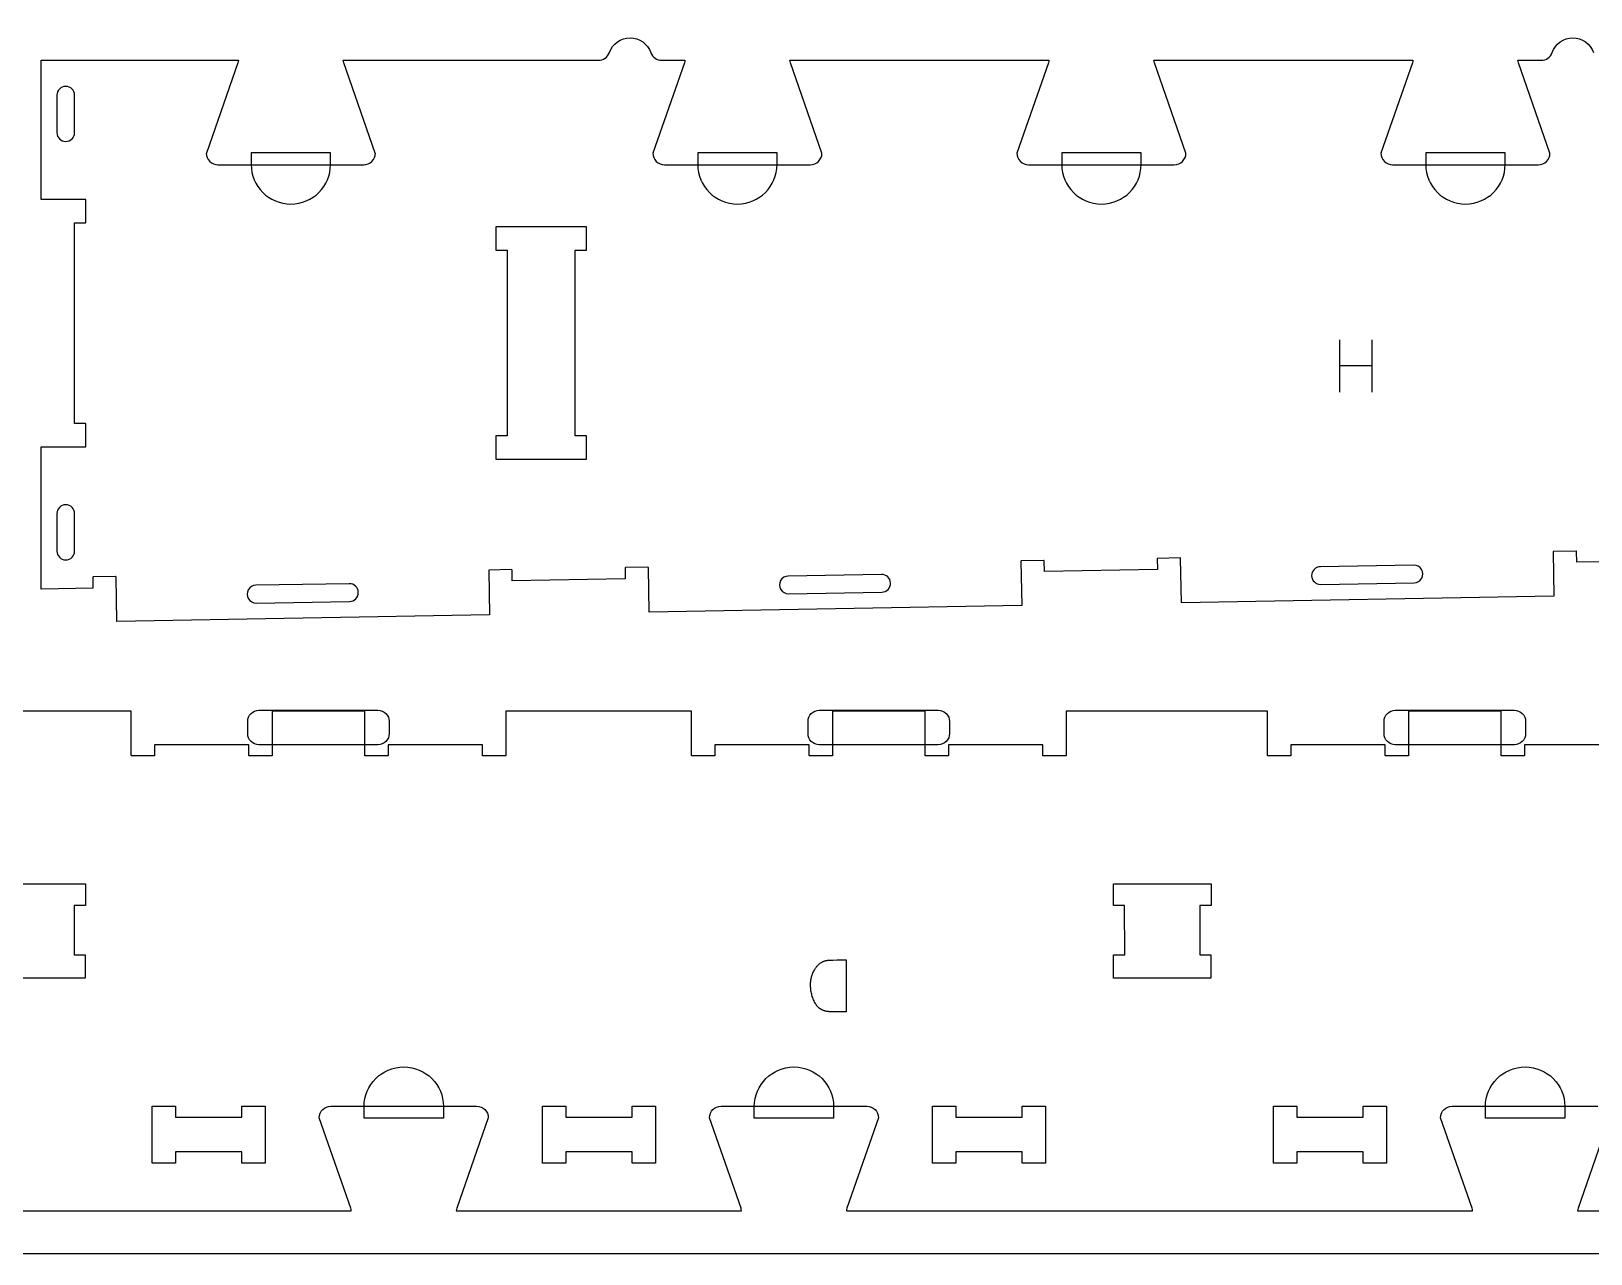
# Model space of a CAD drawing. Header units: millimetres. Extents: x -1220 to 1220, y -1270 to 1270.
# Drawn here: x -265 to 570, y 50 to 705 of the extents above; entities that cross this region are included whole.
import ezdxf

# ---------------------------------------------------------------- set-up
doc = ezdxf.new("R2010")
doc.units = ezdxf.units.MM
for name, color, linetype, true_color in [('0_SHEET_SPRUCEPLY_2440X122', 1, 'Continuous', 0xff0000), ('1_ANYTOOL_1MMDEEP_LABELS_S', 2, 'Continuous', 0xffff00), ('3_ANYTOOL_CUTTHROUGH_INSID', 4, 'Continuous', 0x00ffff), ('4_ANYTOOL_CUTTHROUGH_OUTSI', 5, 'Continuous', 0x0000ff), ('5_ANYTOOL_HALF_MILL_9MM_IN', 3, 'Continuous', 0x00ff00)]:
    doc.layers.add(name, color=color, linetype=linetype, true_color=true_color)

msp = doc.modelspace()

# ---------------------------------------------------------------- linework, layer by layer
at = {"layer": '0_SHEET_SPRUCEPLY_2440X122'}
msp.add_lwpolyline([(1220, 1270), (1220, 50), (-1220, 50), (-1220, 1270)], close=True, dxfattribs=at)
at = {"layer": '1_ANYTOOL_1MMDEEP_LABELS_S'}
for points in [[(435.68, 511.26), (435.68, 539.26)], [(452.76, 539.26), (452.76, 511.26)], [(435.68, 525.54), (452.76, 525.54)]]:
    msp.add_lwpolyline(points, dxfattribs=at)
msp.add_lwpolyline([(171.34, 207.48), (171.34, 179.48), (163.38, 179.56), (162.99, 179.57), (162.62, 179.58), (162.25, 179.61), (161.88, 179.65), (161.53, 179.69), (161.18, 179.75), (160.84, 179.81), (160.51, 179.88), (160.19, 179.96), (159.87, 180.05), (159.56, 180.15), (159.25, 180.25), (158.96, 180.37), (158.81, 180.43), (158.67, 180.49), (158.53, 180.56), (158.39, 180.62), (158.25, 180.69), (158.12, 180.77), (157.98, 180.84), (157.85, 180.92), (157.72, 181), (157.59, 181.08), (157.46, 181.16), (157.34, 181.24), (157.22, 181.33), (157.09, 181.42), (156.97, 181.51), (156.86, 181.61), (156.74, 181.7), (156.63, 181.8), (156.52, 181.9), (156.41, 182.01), (156.3, 182.11), (156.19, 182.22), (156.09, 182.33), (155.98, 182.44), (155.88, 182.55), (155.78, 182.67), (155.69, 182.79), (155.59, 182.91), (155.5, 183.03), (155.4, 183.16), (155.31, 183.28), (155.23, 183.41), (155.06, 183.68), (154.89, 183.95), (154.74, 184.24), (154.44, 184.81), (154.16, 185.4), (153.91, 185.99), (153.67, 186.58), (153.45, 187.18), (153.25, 187.78), (153.07, 188.39), (152.91, 189.01), (152.76, 189.63), (152.64, 190.25), (152.53, 190.88), (152.45, 191.52), (152.38, 192.16), (152.33, 192.81), (152.3, 193.46), (152.3, 194.12), (152.3, 194.67), (152.33, 195.23), (152.38, 195.77), (152.44, 196.31), (152.52, 196.85), (152.57, 197.11), (152.62, 197.38), (152.68, 197.64), (152.74, 197.9), (152.81, 198.16), (152.88, 198.42), (152.95, 198.67), (153.03, 198.93), (153.11, 199.18), (153.2, 199.44), (153.29, 199.69), (153.39, 199.94), (153.49, 200.18), (153.6, 200.43), (153.83, 200.92), (154.07, 201.41), (154.33, 201.88), (154.62, 202.36), (154.8, 202.64), (154.98, 202.92), (155.17, 203.19), (155.36, 203.45), (155.56, 203.7), (155.75, 203.94), (155.95, 204.17), (156.16, 204.4), (156.37, 204.62), (156.58, 204.82), (156.79, 205.02), (157.01, 205.21), (157.23, 205.39), (157.45, 205.57), (157.68, 205.73), (157.91, 205.89), (158.14, 206.03), (158.37, 206.17), (158.61, 206.3), (158.86, 206.42), (159.1, 206.53), (159.35, 206.64), (159.6, 206.73), (159.86, 206.82), (160.12, 206.9), (160.38, 206.97), (160.64, 207.03), (160.91, 207.08), (161.18, 207.12), (161.46, 207.15), (161.73, 207.18), (164.28, 207.3), (166.59, 207.39), (168.94, 207.44)], close=True, dxfattribs=at)
at = {"layer": '3_ANYTOOL_CUTTHROUGH_INSID'}
for points in [[(-251.21, 650.28, 1), (-241.71, 650.28), (-241.71, 670.28, 1), (-251.21, 670.28)], [(-251.21, 446.28), (-251.21, 426.28, 1), (-241.71, 426.28), (-241.71, 446.28, 1)], [(475.42, 409.24, 1), (475.25, 418.74), (425.26, 417.87, 1), (425.42, 408.37)], [(190.46, 404.27, 1), (190.29, 413.77), (140.3, 412.89, 1), (140.47, 403.4)], [(-94.5, 399.29, 1), (-94.66, 408.79), (-144.65, 407.92, 1), (-144.49, 398.42)]]:
    msp.add_lwpolyline(points, format="xyb", close=True, dxfattribs=at)
for points in [[(-10.21, 487.91), (-16.21, 487.91), (-16.21, 475.41), (32.29, 475.41), (32.29, 487.91), (26.29, 487.91), (26.29, 587.41), (32.29, 587.41), (32.29, 599.91), (-16.21, 599.91), (-16.21, 587.41), (-10.21, 587.41)], [(-260.94, 248.07), (-235.96, 248.07), (-235.97, 236.57), (-241.97, 236.57), (-242, 210.07), (-236, 210.07), (-236, 197.57), (-285.59, 197.57), (-285.59, 210.07), (-279.59, 210.07), (-279.64, 236.57), (-285.64, 236.57), (-285.65, 248.07)], [(339.15, 248.07), (366.75, 248.07), (366.74, 236.57), (360.74, 236.57), (360.69, 210.07), (366.69, 210.07), (366.69, 197.57), (314.5, 197.57), (314.5, 210.07), (320.5, 210.07), (320.45, 236.57), (314.45, 236.57), (314.44, 248.07)], [(-187.69, 104.57), (-187.69, 98.57), (-200.19, 98.57), (-200.19, 129.07), (-187.69, 129.07), (-187.69, 123.07), (-152.19, 123.07), (-152.19, 129.07), (-139.69, 129.07), (-139.69, 98.57), (-152.19, 98.57), (-152.19, 104.57)], [(21.21, 104.57), (21.21, 98.57), (8.71, 98.57), (8.71, 129.07), (21.21, 129.07), (21.21, 123.07), (56.71, 123.07), (56.71, 129.07), (69.21, 129.07), (69.21, 98.57), (56.71, 98.57), (56.71, 104.57)], [(230.11, 104.57), (230.11, 98.57), (217.61, 98.57), (217.61, 129.07), (230.11, 129.07), (230.11, 123.07), (265.61, 123.07), (265.61, 129.07), (278.11, 129.07), (278.11, 98.57), (265.61, 98.57), (265.61, 104.57)], [(448.18, 104.57), (412.68, 104.57), (412.68, 98.57), (400.18, 98.57), (400.18, 129.07), (412.68, 129.07), (412.68, 123.07), (448.18, 123.07), (448.18, 129.07), (460.68, 129.07), (460.68, 98.57), (448.18, 98.57)]]:
    msp.add_lwpolyline(points, close=True, dxfattribs=at)
at = {"layer": '4_ANYTOOL_CUTTHROUGH_OUTSI'}
for points in [[(589.8, 420.74), (562.49, 420.26), (562.39, 426.01), (562.39, 426.01, 0.414214), (562.13, 426.26), (550.14, 426.05, 0.414214), (549.89, 425.79), (550.3, 402.05), (350.83, 398.57), (350.42, 422.31), (350.42, 422.31, 0.414214), (350.17, 422.56), (338.17, 422.35, 0.414214), (337.92, 422.09), (338.02, 416.35), (277.53, 415.29), (277.43, 421.04), (277.43, 421.04, 0.414214), (277.18, 421.28), (265.18, 421.07, 0.414214), (264.93, 420.82), (265.35, 397.07), (65.88, 393.59), (65.46, 417.34), (65.46, 417.34, 0.414214), (65.21, 417.58), (53.21, 417.38, 0.414214), (52.97, 417.12), (53.07, 411.37), (-7.42, 410.32), (-7.53, 416.06), (-7.53, 416.06, 0.414214), (-7.78, 416.31), (-19.78, 416.1, 0.414214), (-20.02, 415.85), (-19.61, 392.1), (-219.08, 388.62), (-219.49, 412.36), (-219.49, 412.36, 0.414214), (-219.75, 412.61), (-231.75, 412.4, 0.414214), (-231.99, 412.15), (-231.89, 406.4), (-259.71, 405.91), (-259.71, 482.03), (-235.96, 482.03), (-235.96, 482.03, 0.414214), (-235.71, 482.28), (-235.71, 494.28, 0.414214), (-235.96, 494.53), (-241.71, 494.53), (-241.71, 602.03), (-235.96, 602.03), (-235.96, 602.03, 0.414214), (-235.71, 602.28), (-235.71, 614.28, 0.414214), (-235.96, 614.53), (-259.71, 614.53), (-259.71, 689.03), (-154.06, 689.03), (-154.06, 689.03, -0.061485), (-154.29, 687.64), (-171.19, 639.36, 0.084368), (-171.21, 639.28, 0.414214), (-164.96, 633.03), (-86.96, 633.03, 0.414214), (-80.71, 639.28, 0.084368), (-80.72, 639.36), (-97.62, 687.64, -0.061485), (-97.85, 689.03), (38.7, 689.03, 0.317837), (44.59, 693.19, -0.707107), (66.75, 693.19, 0.317837), (72.64, 689.03), (85.04, 689.03, -0.061485), (84.81, 687.64), (67.91, 639.36, 0.084368), (67.89, 639.28, 0.414214), (74.14, 633.03), (152.14, 633.03, 0.414214), (158.39, 639.28, 0.084368), (158.38, 639.36), (141.48, 687.64, -0.061485), (141.25, 689.03), (279.94, 689.03, -0.061485), (279.71, 687.64), (262.81, 639.36, 0.084368), (262.79, 639.28, 0.414214), (269.04, 633.03), (347.04, 633.03, 0.414214), (353.29, 639.28, 0.084368), (353.28, 639.36), (336.38, 687.64, -0.061485), (336.15, 689.03), (474.84, 689.03, -0.061485), (474.61, 687.64), (457.71, 639.36, 0.084368), (457.69, 639.28, 0.414214), (463.94, 633.03), (541.94, 633.03, 0.414214), (548.19, 639.28, 0.084368), (548.18, 639.36), (531.28, 687.64, -0.061485), (531.05, 689.03), (543.45, 689.03, 0.317837), (549.34, 693.19, -0.317837), (560.42, 701.03, -0.317837), (571.5, 693.19, 0.317837)], [(584.98, 322.57), (534.48, 322.57), (534.48, 316.82), (534.48, 316.82, -0.414214), (534.23, 316.57), (522.23, 316.57, -0.414214), (521.98, 316.82), (521.98, 340.57), (472.48, 340.57), (472.48, 316.82), (472.48, 316.82, -0.414214), (472.23, 316.57), (460.23, 316.57, -0.414214), (459.98, 316.82), (459.98, 322.57), (409.48, 322.57), (409.48, 316.82), (409.48, 316.82, -0.414214), (409.23, 316.57), (397.23, 316.57, -0.414214), (396.98, 316.82), (396.98, 340.57), (289.09, 340.57), (289.09, 316.82), (289.09, 316.82, -0.414214), (288.84, 316.57), (276.84, 316.57, -0.414214), (276.59, 316.82), (276.59, 322.57), (226.09, 322.57), (226.09, 316.82), (226.09, 316.82, -0.414214), (225.84, 316.57), (213.84, 316.57, -0.414214), (213.59, 316.82), (213.59, 340.57), (164.09, 340.57), (164.09, 316.82), (164.09, 316.82, -0.414214), (163.84, 316.57), (151.84, 316.57, -0.414214), (151.59, 316.82), (151.59, 322.57), (101.09, 322.57), (101.09, 316.82), (101.09, 316.82, -0.414214), (100.84, 316.57), (88.84, 316.57, -0.414214), (88.59, 316.82), (88.59, 340.57), (-10.91, 340.57), (-10.91, 316.82), (-10.91, 316.82, -0.414214), (-11.16, 316.57), (-23.16, 316.57, -0.414214), (-23.41, 316.82), (-23.41, 322.57), (-73.91, 322.57), (-73.91, 316.82), (-73.91, 316.82, -0.414214), (-74.16, 316.57), (-86.16, 316.57, -0.414214), (-86.41, 316.82), (-86.41, 340.57), (-135.91, 340.57), (-135.91, 316.82), (-135.91, 316.82, -0.414214), (-136.16, 316.57), (-148.16, 316.57, -0.414214), (-148.41, 316.82), (-148.41, 322.57), (-198.91, 322.57), (-198.91, 316.82), (-198.91, 316.82, -0.414214), (-199.16, 316.57), (-211.16, 316.57, -0.414214), (-211.41, 316.82), (-211.41, 340.57), (-311, 340.57)], [(-428.57, 73.07), (-260.94, 73.07), (-93.6, 73.07), (-93.6, 73.07, 0.061485), (-93.83, 74.46), (-110.73, 122.74, -0.084368), (-110.74, 122.82, -0.414214), (-104.49, 129.07), (-26.49, 129.07, -0.414214), (-20.24, 122.82, -0.084368), (-20.25, 122.74), (-37.15, 74.46, 0.061485), (-37.38, 73.07), (115.31, 73.07, 0.061485), (115.08, 74.46), (98.18, 122.74, -0.084368), (98.17, 122.82, -0.414214), (104.42, 129.07), (182.42, 129.07, -0.414214), (188.67, 122.82, -0.084368), (188.65, 122.74), (171.75, 74.46, 0.061485), (171.52, 73.07), (339.15, 73.07), (506.77, 73.07), (506.77, 73.07, 0.061485), (506.54, 74.46), (489.64, 122.74, -0.084368), (489.63, 122.82, -0.414214), (495.88, 129.07), (573.88, 129.07, -0.414214)], [(580.11, 122.74), (563.22, 74.46, 0.061485), (562.98, 73.07), (715.68, 73.07, 0.061485)]]:
    msp.add_lwpolyline(points, format="xyb", dxfattribs=at)
at = {"layer": '5_ANYTOOL_HALF_MILL_9MM_IN'}
for points in [[(-147.21, 633.28, 1), (-104.71, 633.28), (-104.71, 633.53), (-104.71, 639.53), (-147.21, 639.53), (-147.21, 633.53), (-147.21, 633.28)], [(91.89, 633.28, 1), (134.39, 633.28), (134.39, 633.53), (134.39, 639.53), (91.89, 639.53), (91.89, 633.53), (91.89, 633.28)], [(286.79, 633.28, 1), (329.29, 633.28), (329.29, 633.53), (329.29, 639.53), (286.79, 639.53), (286.79, 633.53), (286.79, 633.28)], [(481.69, 633.28, 1), (524.19, 633.28), (524.19, 633.53), (524.19, 639.53), (481.69, 639.53), (481.69, 633.53), (481.69, 633.28)], [(-79.29, 341.07, -0.414214), (-73.29, 335.07), (-73.29, 328.57, -0.414214), (-79.29, 322.57), (-143.04, 322.57, -0.414214), (-149.04, 328.57), (-149.04, 335.07, -0.414214), (-143.04, 341.07)], [(220.71, 341.07, -0.414214), (226.71, 335.07), (226.71, 328.57, -0.414214), (220.71, 322.57), (156.96, 322.57, -0.414214), (150.96, 328.57), (150.96, 335.07, -0.414214), (156.96, 341.07)], [(529.11, 341.07, -0.414214), (535.11, 335.07), (535.11, 328.57, -0.414214), (529.11, 322.57), (465.36, 322.57, -0.414214), (459.36, 328.57), (459.36, 335.07, -0.414214), (465.36, 341.07)], [(-86.74, 128.82, -1), (-44.24, 128.82), (-44.24, 128.57), (-44.24, 122.57), (-86.74, 122.57), (-86.74, 128.57), (-86.74, 128.82)], [(122.17, 128.82, -1), (164.67, 128.82), (164.67, 128.57), (164.67, 122.57), (122.17, 122.57), (122.17, 128.57), (122.17, 128.82)], [(513.63, 128.82, -1), (556.13, 128.82), (556.13, 128.57), (556.13, 122.57), (513.63, 122.57), (513.63, 128.57), (513.63, 128.82)]]:
    msp.add_lwpolyline(points, format="xyb", close=True, dxfattribs=at)

doc.saveas('drawing.dxf')
